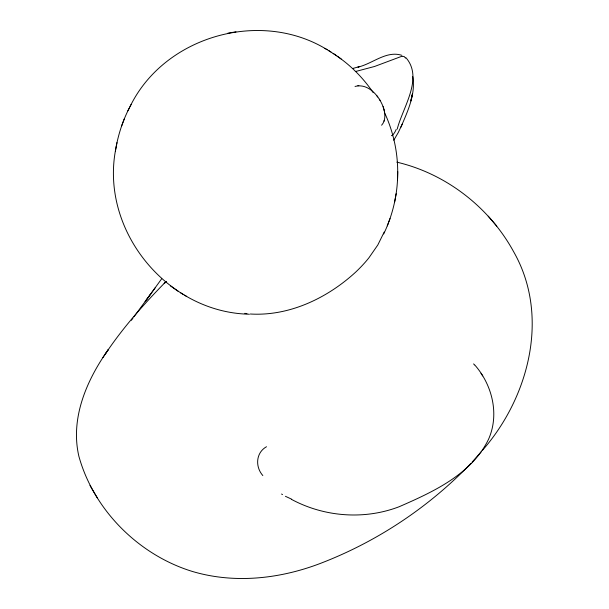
<?xml version="1.0" encoding="UTF-8"?>
<svg xmlns="http://www.w3.org/2000/svg" width="609" height="609" viewBox="0 0 609 609"><rect width="100%" height="100%" fill="white"/><g stroke="black" fill="none" stroke-linecap="round" stroke-linejoin="round"><path stroke-width="0.91" d="M383.693 233.963C392.318 215.989 397.197 196.182 397.639 176.245M397.639 176.024C398.316 154.161 393.658 132.168 384.408 112.36M397.525 180.576L397.753 171.555M116.19 146.868C98.719 228.664 166.181 312.577 249.446 314.221M115.421 151.047C117.758 136.195 122.302 121.648 129.177 108.257M116.235 146.64L116.966 142.62M394.602 202.158L396.147 193.731M381.622 125.226C385.908 120.513 385.284 113.289 383.442 107.671M384.013 121.191L384.264 120.369M124.289 118.892L121.541 126.2M387.278 225.893L388.451 222.795M388.786 221.874L390.026 218.578M384.188 232.052L377.801 244.993L368.97 257.736A92.522 55.845 -30.9 0 1 364.821 262.692L362.5 265.242A108.425 65.445 -30.9 0 1 355.694 272.094C327.421 298.045 289.404 316.33 250.368 314.008M397.22 129.093C402.686 107.481 423.727 78.279 405.959 57.703M393.757 140.237L398.225 132.617L402.26 124.114M400.829 127.304C407.611 111.523 415.878 94.098 412.727 76.544M129.938 106.803C164.034 36.114 260.652 8.655 327.124 49.687M127.875 110.823L131.141 104.436M291.505 499.38C324.27 516.995 364.319 520.071 399.146 506.734C432.961 491.973 471.572 474.381 488.502 439.348C499.624 414.523 492.308 384.926 474.814 365.035M102.921 357.544L108.455 349.383C86.767 379.917 70.065 418.155 78.865 456.225C93.748 510.152 138.692 554.791 191.881 571.303C235.127 584.32 281.845 578.717 323.326 562.267C378.859 540.48 429.703 506.406 470.97 463.342M105.075 354.385C122.683 327.908 143.922 304.005 166.181 281.373M155.105 287.897L145.163 301.63L161.705 278.739M150.872 293.744L133.972 316.764M131.392 320.265L132.937 318.164M482.252 450.569C528.977 397.433 550.308 315.865 513.554 251.578C489.408 207.357 446.009 173.679 396.862 162.161M481.148 451.84L472.142 462.071M166.059 281.487L164.179 283.543L166.059 281.624M266.506 446.724C255.803 452.708 255.064 466.799 262.829 475.56M355.032 86.448C368.605 82.809 380.054 96.877 383.716 108.501M392.333 135.678L391.899 135.708M352.611 68.535L359.584 66.541L357.97 67.104C372.487 63.831 386.388 50.204 401.978 55.366M355.336 71.573L374.573 66.472L401.209 56.508L404.011 56.409L405.579 58.129M235.98 31.813L227.865 33.191M357.833 85.702L358.221 85.671M358.427 85.656L358.838 85.618M246.98 313.65L244.772 313.331M391.876 135.358L392.432 135.525M291.658 499.197L285.438 496.297M328.632 50.585L336.769 55.868M180.645 292.845L182.936 294.193M184.443 295.091L186.712 296.431M324.848 48.355L330.923 51.94M281.564 494.028L282.515 494.622M337.531 56.424C351.545 66.153 363.657 78.591 373.256 92.69M170.406 285.834L174.037 288.361M174.798 288.91L178.391 291.422M333.176 53.364L341.162 58.951M488.22 216.172L496.769 226.099M376.773 95.704L377.146 96.176M377.428 96.526L377.793 96.991M482.709 375.92L481.019 373.271M379.894 100.074L380.206 100.576M379.346 99.191L379.658 99.701M89.987 485.487L97.257 497.797M383.076 106.583L383.365 107.45M384.195 110.396L384.378 111.165M383.944 109.323L384.134 110.122M473.635 363.885A62.674 49.443 -41.5 0 1 474.411 364.928M396.208 129.405A27.862 19.541 -8.9 0 1 392.219 135.594M411.395 98.521L410.854 101.003L412.43 93.847L411.395 98.521"/></g></svg>
